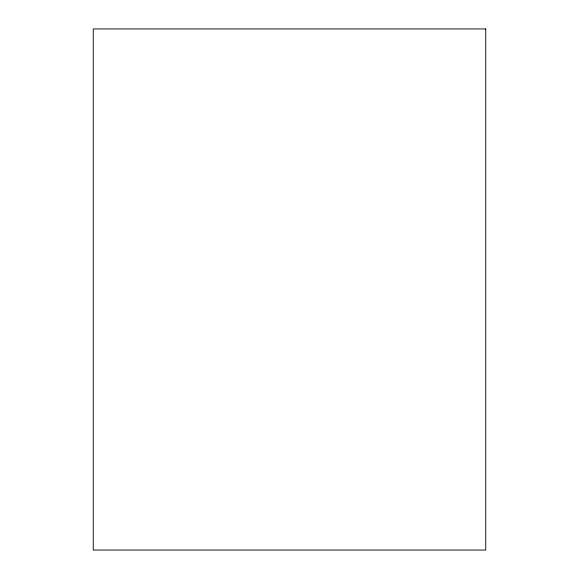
<?xml version="1.0" encoding="UTF-8"?>
<svg xmlns="http://www.w3.org/2000/svg" width="579" height="579" viewBox="0 0 579 579"><rect width="100%" height="100%" fill="white"/><g stroke="black" fill="none" stroke-linecap="round" stroke-linejoin="round"><path stroke-width="0.87" d="M485.738 28.95L93.262 28.95L93.262 550.05L485.738 550.05L485.738 28.95"/></g></svg>
